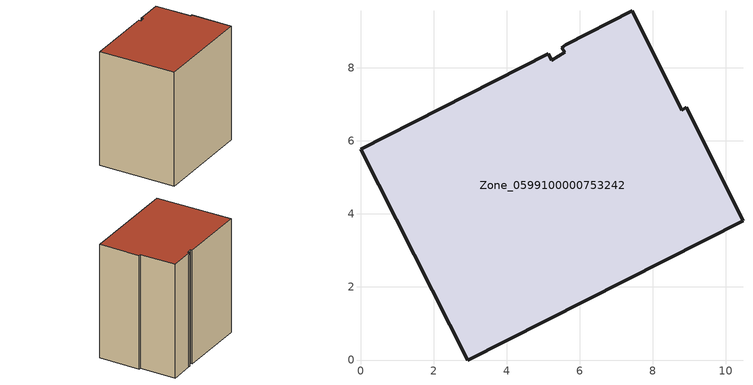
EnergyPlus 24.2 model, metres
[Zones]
Zone_0599100000753242
 floor ground (C_G): 5.24,8.2 5.6,8.42 5.51,8.55 5.62,8.63 7.44,9.55 8.79,6.83 8.92,6.92 10.47,3.82 2.93,0 0,5.78 5.15,8.39 z2.9
 wall outside (C_F): 2.93,0 10.47,3.82 8.92,6.92 8.79,6.83 7.44,9.55 5.62,8.63 5.51,8.55 5.6,8.42 5.24,8.2 5.15,8.39 0,5.78 2.93,0 z2.9:12.56
 roof outside (C_R): 5.6,8.42 5.24,8.2 5.15,8.39 0,5.78 2.93,0 10.47,3.82 8.92,6.92 8.79,6.83 7.44,9.55 5.62,8.63 5.51,8.55 z12.56
[BUILDING]
Pand.0599100000753242: North Axis=0; Terrain=City; Loads Convergence Tolerance Value=0.04; Temperature Convergence Tolerance Value=0.4; Solar Distribution=FullExterior; Maximum Number of Warmup Days=25; Minimum Number of Warmup Days=1
[Site:Location]
Rotterdam.The.Hague.AP_ZH_NLD Design_Conditions: Latitude=51.96; Longitude=4.45; Time Zone=1; Elevation=-4.5
[SITE:GROUNDTEMPERATURE:BUILDINGSURFACE]
18, 18, 18, 18, 18, 18, 18, 18, 18, 18, 18, 18
[MATERIAL] Thermal Absorptance=0.9; Solar Absorptance=0.7; Visible Absorptance=0.7
Name | Roughness | Thickness | Conductivity | Density | Specific Heat
G.TI.2006-2014 | MediumSmooth | 0.15 | 0.06 | 540 | 1210
F.TI.2006-2014 | Rough | 0.3 | 0.12 | 1920 | 840
R.TI.2006-2014 | MediumRough | 0.2 | 0.08 | 1500 | 1000
[CONSTRUCTION]
C_G: G.TI.2006-2014
C_F: F.TI.2006-2014
C_R: R.TI.2006-2014
[ZONE]
Zone_0599100000753242: Type=1; Multiplier=1; Ceiling Height=Autocalculate; Volume=Autocalculate; Floor Area=autocalculate; Part of Total Floor Area=Yes
[ZONEINFILTRATION:DESIGNFLOWRATE]
Infil_Zone_0599100000753242: Zone or ZoneList or Space or SpaceList=Zone_0599100000753242; Schedule=AlwaysOn; Design Flow Rate Calculation Method=Flow/Area; Flow Rate per Floor Area=0.0015; Constant Term Coefficient=1; Temperature Term Coefficient=0; Velocity Term Coefficient=0; Velocity Squared Term Coefficient=0
[HVACTEMPLATE:ZONE:IDEALLOADSAIRSYSTEM]
Zone_0599100000753242: Maximum Heating Supply Air Temperature=50; Minimum Cooling Supply Air Temperature=13; Maximum Heating Supply Air Humidity Ratio=0.0156; Minimum Cooling Supply Air Humidity Ratio=0.0077; Heating Limit=NoLimit; Cooling Limit=NoLimit; Dehumidification Control Type=ConstantSensibleHeatRatio; Cooling Sensible Heat Ratio=0.7; Dehumidification Setpoint=60; Humidification Control Type=None; Humidification Setpoint=30; Outdoor Air Method=None; Outdoor Air Flow Rate per Person=0.00944; Outdoor Air Flow Rate per Zone Floor Area=0; Outdoor Air Flow Rate per Zone=0; Demand Controlled Ventilation Type=None; Outdoor Air Economizer Type=NoEconomizer; Heat Recovery Type=None; Sensible Heat Recovery Effectiveness=0.7; Latent Heat Recovery Effectiveness=0.65
[ZONECONTROL:THERMOSTAT]
ThermostatControl_Zone_0599100000753242: Zone or ZoneList=Zone_0599100000753242; Control Type Schedule=DualSetpointControlType; Control 1=Thermostat_Zone_0599100000753242; Temperature Difference Between Cutout And Setpoint=0
[THERMOSTATSETPOINT:DUALSETPOINT]
Thermostat_Zone_0599100000753242: Heating Setpoint Temperature Schedule=HeatingSetpoint_Zone_0599100000753242; Cooling Setpoint Temperature Schedule=CoolingSetpoint_Zone_0599100000753242
[SCHEDULE:COMPACT]
HeatingSetpoint_Zone_0599100000753242: Through: 12/31, For: AllDays, Until: 24:00, 21
CoolingSetpoint_Zone_0599100000753242: Through: 12/31, For: AllDays, Until: 24:00, 24
DualSetpointControlType: Through: 12/31, For: AllDays, Until: 24:00, 4
AlwaysOn: Through: 12/31, For: AllDays, Until: 24:00, 1
